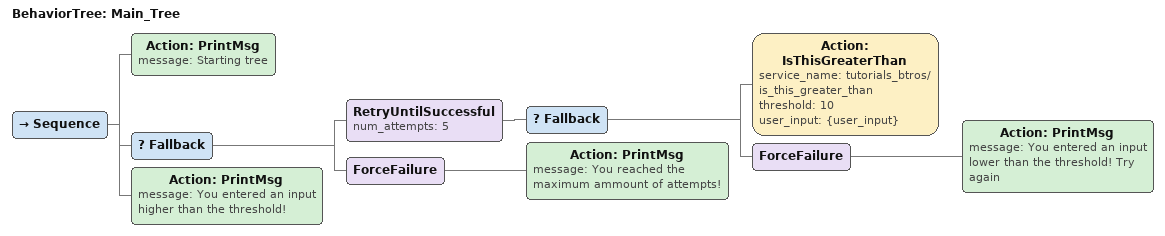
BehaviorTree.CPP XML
<?xml version="1.0"?>
<!-- Basic use of the fallback and sequence nodes and decorator nodes ForceFailure and RetryUntilSuccessful-->
<root main_tree_to_execute ="Main_Tree">
	<BehaviorTree ID="Main_Tree">
		<Sequence>
			<Action ID="PrintMsg" message="Starting tree"/>
        <Fallback>
          <RetryUntilSuccessful num_attempts="5">
              <Fallback>
                  <Action ID="IsThisGreaterThan" service_name="tutorials_btros/is_this_greater_than" threshold="10" user_input="{user_input}"/>
                  <ForceFailure>
                    <Action ID="PrintMsg" message="You entered an input lower than the threshold! Try again"/>
                  </ForceFailure>
              </Fallback>
        	</RetryUntilSuccessful>
					<ForceFailure>
	     			<Action ID="PrintMsg" message="You reached the maximum ammount of attempts!"/>
			 		</ForceFailure>
    		</Fallback>
			<Action ID="PrintMsg" message="You entered an input higher than the threshold!"/>
		</Sequence>
	</BehaviorTree>
</root>
